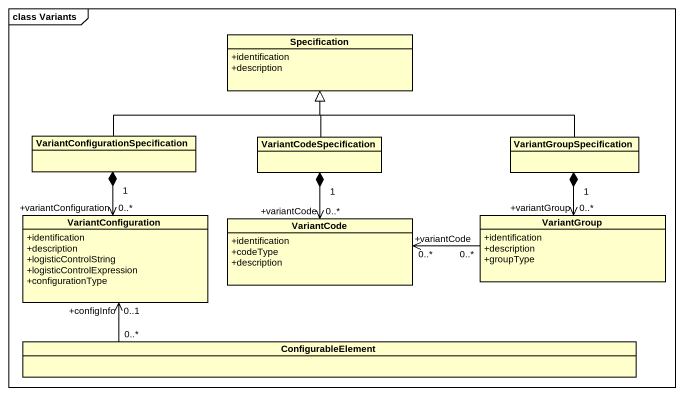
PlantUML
@startuml
mainframe class Variants
hide circle
hide empty members
skinparam classAttributeIconSize 0
class Specification {
  +identification
  +description
}
class "VariantConfigurationSpecification" as VariantConfigurationSpecific
class VariantCodeSpecification
class VariantGroupSpecification
class VariantConfiguration {
  +identification
  +description
  +logisticControlString
  +logisticControlExpression
  +configurationType
}
class VariantCode {
  +identification
  +codeType
  +description
}
class VariantGroup {
  +identification
  +description
  +groupType
}
class ConfigurableElement
VariantConfigurationSpecific -right-|> Specification
VariantConfigurationSpecific "1" *--> "+variantConfiguration\n0..*" VariantConfiguration
VariantCodeSpecification -up-|> Specification
VariantCodeSpecification "1" *--> "+variantCode\n0..*" VariantCode
VariantGroupSpecification -left-|> Specification
VariantGroupSpecification "1" *--> "+variantGroup\n0..*" VariantGroup
VariantGroup "0..*" -left-> "+variantCode\n0..*" VariantCode
ConfigurableElement "0..*" -left-> "+configInfo\n0..1" VariantConfiguration
@enduml
